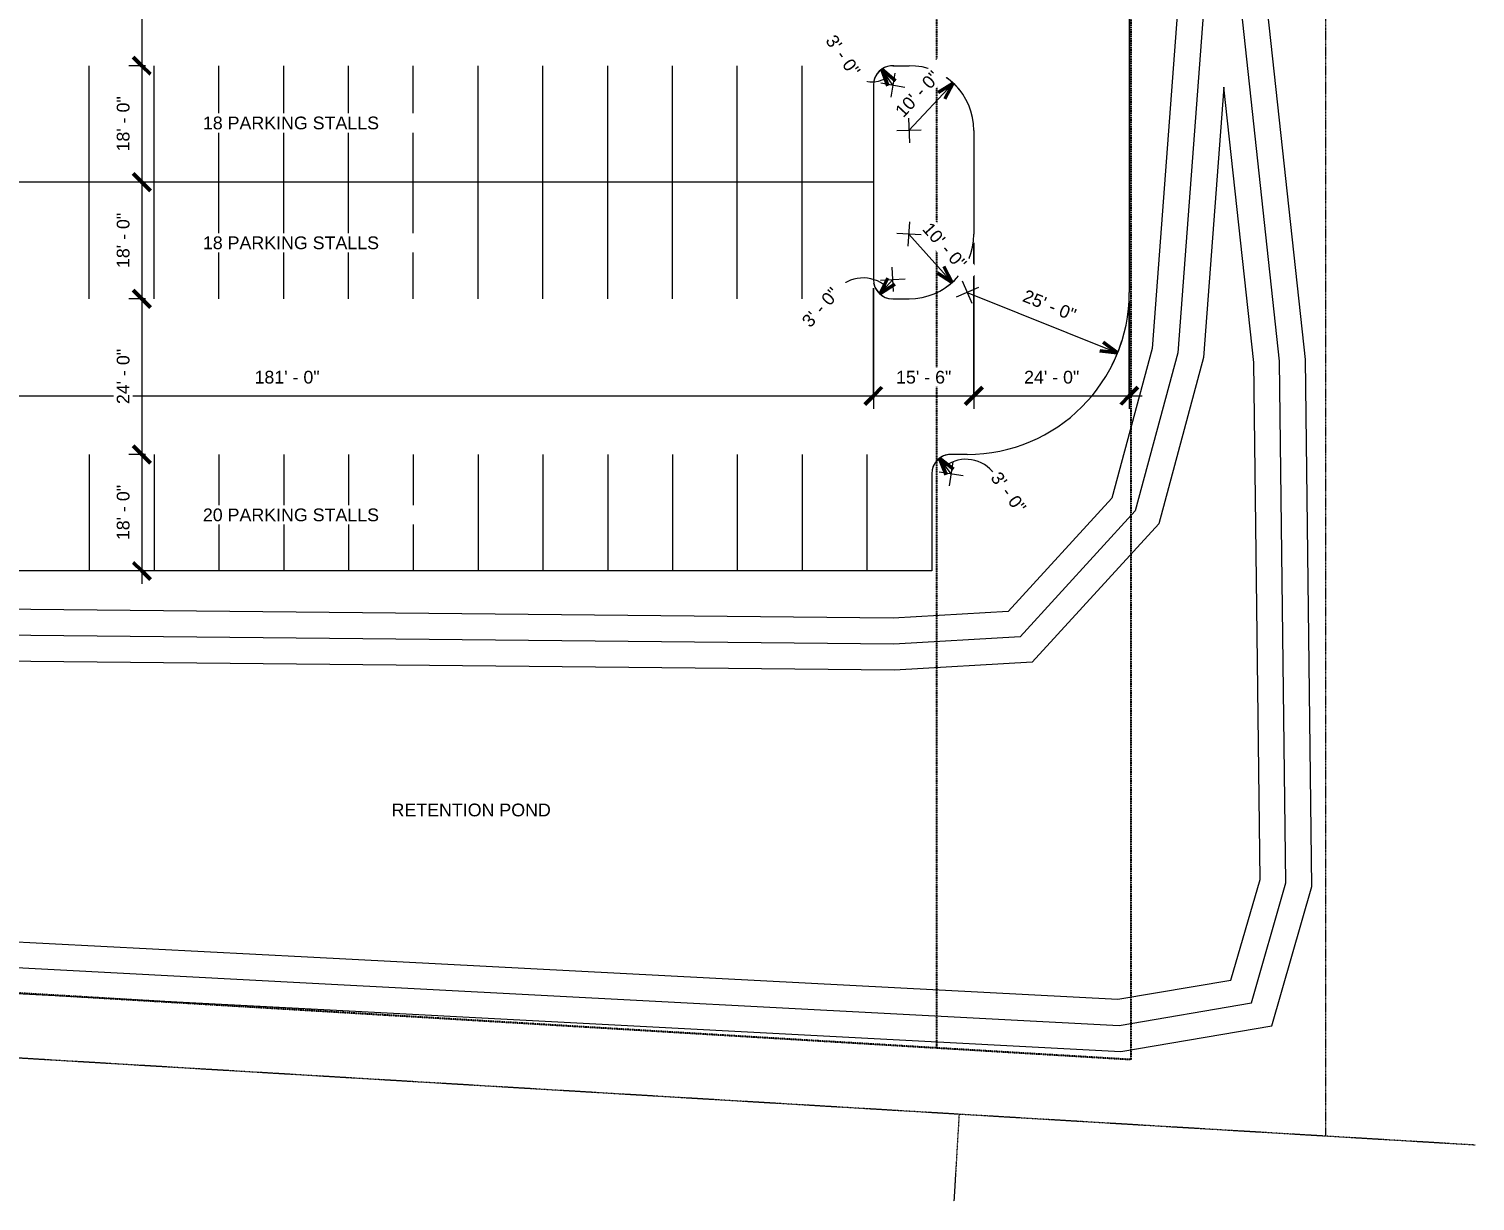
# Model space of a CAD drawing. Header units: inches. Extents: x 19712 to 27543, y -26063 to -18659.
# Drawn here: x 24607 to 27285, y -26063 to -23892 of the extents above; entities that cross this region are included whole.
import ezdxf

# ---------------------------------------------------------------- set-up
doc = ezdxf.new("R2010")
doc.units = ezdxf.units.IN
doc.header["$MEASUREMENT"] = 0
doc.linetypes.add('Center 1_4_', pattern=[0.53125, 0.25, -0.09375, 0.09375, -0.09375])
doc.linetypes.add('Hidden', pattern=[0.28125, 0.1875, -0.09375])
for name, color, linetype, lineweight in [('A-ANNO-DIMS', 211, 'Continuous', 9), ('A-ANNO-DIMS-256', 211, 'Continuous', 9), ('A-PROP-SBCK', 71, 'Hidden', 25), ('BMP', 80, 'Continuous', 9), ('EOP-PR', 4, 'Continuous', 9), ('G-ANNO-TEXT', 231, 'Continuous', 9), ('PAINT', 190, 'Continuous', 9), ('PROP', 3, 'Center 1_4_', 9)]:
    doc.layers.add(name, color=color, linetype=linetype, lineweight=lineweight)
doc.styles.add('Arial', font='arial.ttf', dxfattribs={"height": 23.60479})
doc.dimstyles.new('Arrow_-_3_32__Arial', dxfattribs={"dimscale": 12, "dimtxt": 24, "dimasz": 2.666667, "dimexe": 2, "dimexo": 0, "dimgap": 1.333333, "dimtad": 1, "dimjust": 3, "dimdec": 5, "dimrnd": 0.03125, "dimzin": 1, "dimdsep": 46, "dimlunit": 4, "dimtxsty": 'Arial', "dimblk1": 'OPEN30', "dimblk2": 'OPEN30', "dimsah": 1, "dimcen": 0.09, "dimazin": 0, "dimtfac": 1, "dimtdec": 4, "dimtix": 1, "dimtmove": 0, "dimatfit": 2, "dimfxl": 1, "dimtvp": 1, "dimtfill": 1, "dimfrac": 2, "dimtolj": 1, "dimtzin": 0, "dimarcsym": 2})
doc.dimstyles.new('Arrow_-_3_32__Arial_1', dxfattribs={"dimscale": 12, "dimtxt": 24, "dimasz": 2.666667, "dimexe": 2, "dimexo": 0, "dimgap": 1.333333, "dimtad": 1, "dimjust": 3, "dimdec": 5, "dimrnd": 0.03125, "dimzin": 1, "dimdsep": 46, "dimlunit": 4, "dimtxsty": 'Arial', "dimblk1": 'OPEN30', "dimblk2": 'OPEN30', "dimsah": 1, "dimcen": 0.09, "dimazin": 0, "dimtfac": 1, "dimtdec": 4, "dimtix": 1, "dimtmove": 0, "dimatfit": 2, "dimfxl": 1, "dimtvp": 1, "dimtfill": 1, "dimfrac": 2, "dimtolj": 1, "dimtzin": 0, "dimarcsym": 2})
doc.dimstyles.new('Linear_-_3_32__Arial_1', dxfattribs={"dimscale": 12, "dimtxt": 24, "dimasz": 2.666667, "dimexe": 2, "dimexo": 1.333333, "dimgap": 1.333333, "dimtad": 1, "dimdec": 0, "dimzin": 1, "dimdsep": 46, "dimlunit": 4, "dimtxsty": 'Arial', "dimblk1": 'OBLIQUE', "dimblk2": 'OBLIQUE', "dimsah": 1, "dimcen": 0.09, "dimdle": 2, "dimazin": 0, "dimtfac": 1, "dimtdec": 4, "dimtix": 1, "dimtmove": 0, "dimatfit": 3, "dimfxl": 1, "dimtvp": 1, "dimtfill": 1, "dimfrac": 2, "dimtolj": 1, "dimtzin": 0, "dimarcsym": 2})

# ---------------------------------------------------------------- blocks, each defined once
blk = doc.blocks.new('DIMBLOCK26-Site Plan - Phase 1')
at = {"layer": 'A-ANNO-DIMS-256', "transparency": 16777216}
for p, q in [((23998.5, -24372.1), (23998.5, -24595.9)), ((23998.5, -24571.9), (23998.5, -24372.1)), ((26170.5, -24372.1), (26170.5, -24595.9)), ((26170.5, -24571.9), (26170.5, -24372.1)), ((23998.5, -24571.9), (26170.5, -24571.9))]:
    blk.add_line(p, q, dxfattribs=at)
at = {"layer": 'A-ANNO-DIMS-256', "lineweight": 50, "transparency": 16777216}
for p, q in [((23998.5, -24571.9), (24014.5, -24555.9)), ((26170.5, -24571.9), (26186.5, -24555.9)), ((23998.5, -24571.9), (23982.5, -24587.9)), ((26170.5, -24571.9), (26154.5, -24587.9))]:
    blk.add_line(p, q, dxfattribs=at)
at = {"layer": 'A-ANNO-DIMS-256', "color": 0, "transparency": 16777216, "insert": (25024.5, -24525.3), "char_height": 23.6, "width": 144, "attachment_point": 1, "line_spacing_factor": 0.938532, "style": 'Arial', "bg_fill": 3, "box_fill_scale": 1.25, "bg_fill_color": 0, "bg_fill_transparency": 0}
blk.add_mtext('181\' - 0"', dxfattribs=at)
blk = doc.blocks.new('_Oblique')
at = {"color": 0, "linetype": 'ByBlock', "lineweight": -2}
blk.add_line((-0.5, -0.5), (0.5, 0.5), dxfattribs=at)
blk = doc.blocks.new('DIMBLOCK27-Site Plan - Phase 1')
at = {"layer": 'A-ANNO-DIMS-256', "transparency": 16777216}
for p, q in [((26356.5, -24288.1), (26356.5, -24595.9)), ((26356.5, -24571.9), (26356.5, -24288.1)), ((26170.5, -24372.1), (26170.5, -24595.9)), ((26170.5, -24571.9), (26170.5, -24372.1)), ((26170.5, -24571.9), (26356.5, -24571.9))]:
    blk.add_line(p, q, dxfattribs=at)
at = {"layer": 'A-ANNO-DIMS-256', "lineweight": 50, "transparency": 16777216}
for p, q in [((26170.5, -24571.9), (26186.5, -24555.9)), ((26356.5, -24571.9), (26372.5, -24555.9)), ((26170.5, -24571.9), (26154.5, -24587.9)), ((26356.5, -24571.9), (26340.5, -24587.9))]:
    blk.add_line(p, q, dxfattribs=at)
at = {"layer": 'A-ANNO-DIMS-256', "color": 0, "transparency": 16777216, "insert": (26212.6, -24525.3), "char_height": 23.6, "width": 122.289, "attachment_point": 1, "line_spacing_factor": 0.938532, "style": 'Arial', "bg_fill": 3, "box_fill_scale": 1.25, "bg_fill_color": 0, "bg_fill_transparency": 0}
blk.add_mtext('15\' - 6"', dxfattribs=at)
blk = doc.blocks.new('DIMBLOCK28-Site Plan - Phase 1')
at = {"layer": 'A-ANNO-DIMS-256', "transparency": 16777216}
for p, q in [((26356.5, -24288.1), (26356.5, -24595.9)), ((26356.5, -24571.9), (26356.5, -24288.1)), ((26644.5, -24396.1), (26644.5, -24595.9)), ((26644.5, -24571.9), (26644.5, -24396.1)), ((26356.5, -24571.9), (26668.5, -24571.9))]:
    blk.add_line(p, q, dxfattribs=at)
at = {"layer": 'A-ANNO-DIMS-256', "lineweight": 50, "transparency": 16777216}
for p, q in [((26356.5, -24571.9), (26372.5, -24555.9)), ((26644.5, -24571.9), (26660.5, -24555.9)), ((26356.5, -24571.9), (26340.5, -24587.9)), ((26644.5, -24571.9), (26628.5, -24587.9))]:
    blk.add_line(p, q, dxfattribs=at)
at = {"layer": 'A-ANNO-DIMS-256', "color": 0, "transparency": 16777216, "insert": (26449.6, -24525.3), "char_height": 23.6, "width": 122.289, "attachment_point": 1, "line_spacing_factor": 0.938532, "style": 'Arial', "bg_fill": 3, "box_fill_scale": 1.25, "bg_fill_color": 0, "bg_fill_transparency": 0}
blk.add_mtext('24\' - 0"', dxfattribs=at)
blk = doc.blocks.new('DIMBLOCK34-Site Plan - Phase 1')
at = {"layer": 'A-ANNO-DIMS-256', "transparency": 16777216}
for p, q in [((26236.5, -24080.1), (26318.5, -23992.5)), ((26235.8, -24057.5), (26237.3, -24102.7)), ((26259.1, -24079.3), (26213.9, -24080.8))]:
    blk.add_line(p, q, dxfattribs=at)
at = {"layer": 'A-ANNO-DIMS-256', "lineweight": 50, "transparency": 16777216}
for q in [(26290.4, -24010), (26302.9, -24021.7)]:
    blk.add_line((26318.5, -23992.5), q, dxfattribs=at)
at = {"layer": 'A-ANNO-DIMS-256', "transparency": 16777216}
blk.add_arc((26236.5, -24080.1), 120, 35.4277, 58.3461, dxfattribs=at)
at = {"layer": 'A-ANNO-DIMS-256', "color": 0, "transparency": 16777216, "insert": (26208.7, -24041.6), "char_height": 23.6, "width": 122.289, "attachment_point": 1, "rotation": 46.8869, "line_spacing_factor": 0.938532, "style": 'Arial', "bg_fill": 3, "box_fill_scale": 1.25, "bg_fill_color": 0, "bg_fill_transparency": 0}
blk.add_mtext('10\' - 0"', dxfattribs=at)
blk = doc.blocks.new('_Open30')
at = {"color": 0, "linetype": 'ByBlock', "lineweight": -2}
for p, q in [((-1, 0.268), (0, 0)), ((0, 0), (-1, -0.268)), ((0, 0), (-1, 0))]:
    blk.add_line(p, q, dxfattribs=at)
blk = doc.blocks.new('DIMBLOCK35-Site Plan - Phase 1')
at = {"layer": 'A-ANNO-DIMS-256', "transparency": 16777216}
for p, q in [((26206.5, -23996.1), (26185.9, -23966.5)), ((26184.2, -23992.1), (26228.8, -24000)), ((26210.5, -23973.8), (26202.6, -24018.3))]:
    blk.add_line(p, q, dxfattribs=at)
at = {"layer": 'A-ANNO-DIMS-256', "lineweight": 50, "transparency": 16777216}
for q in [(26211.3, -23987.9), (26197.2, -23997.7)]:
    blk.add_line((26185.9, -23966.5), q, dxfattribs=at)
at = {"layer": 'A-ANNO-DIMS-256', "transparency": 16777216}
blk.add_arc((26206.5, -23996.1), 36, 86.7206, 163.115, dxfattribs=at)
blk.add_ellipse((26174.6, -23950.4), major_axis=(36.5, 25.5), ratio=0.845516, start_param=3.141593, end_param=4.712389, dxfattribs=at)
at = {"layer": 'A-ANNO-DIMS-256', "color": 0, "transparency": 16777216, "insert": (26100.1, -23900.2), "char_height": 23.6, "width": 100.578, "attachment_point": 1, "rotation": 304.9178, "line_spacing_factor": 0.938532, "style": 'Arial', "bg_fill": 3, "box_fill_scale": 1.25, "bg_fill_color": 0, "bg_fill_transparency": 0}
blk.add_mtext('3\' - 0"', dxfattribs=at)
blk = doc.blocks.new('DIMBLOCK36-Site Plan - Phase 1')
at = {"layer": 'A-ANNO-DIMS-256', "transparency": 16777216}
for p, q in [((26235.2, -24294.7), (26237.9, -24249.5)), ((26259.1, -24273.4), (26213.9, -24270.7)), ((26236.5, -24272.1), (26316.2, -24361.8))]:
    blk.add_line(p, q, dxfattribs=at)
at = {"layer": 'A-ANNO-DIMS-256', "lineweight": 50, "transparency": 16777216}
for q in [(26301.3, -24332.2), (26288.5, -24343.6)]:
    blk.add_line((26316.2, -24361.8), q, dxfattribs=at)
at = {"layer": 'A-ANNO-DIMS-256', "transparency": 16777216}
blk.add_arc((26236.5, -24272.1), 120, 300.1254, 323.0437, dxfattribs=at)
at = {"layer": 'A-ANNO-DIMS-256', "color": 0, "transparency": 16777216, "insert": (26277.4, -24247.9), "char_height": 23.6, "width": 122.289, "attachment_point": 1, "rotation": 311.5845, "line_spacing_factor": 0.938532, "style": 'Arial', "bg_fill": 3, "box_fill_scale": 1.25, "bg_fill_color": 0, "bg_fill_transparency": 0}
blk.add_mtext('10\' - 0"', dxfattribs=at)
blk = doc.blocks.new('DIMBLOCK37-Site Plan - Phase 1')
at = {"layer": 'A-ANNO-DIMS-256', "transparency": 16777216}
for p, q in [((26207.8, -24378.7), (26205.2, -24333.5)), ((26206.5, -24356.1), (26182.6, -24383)), ((26183.9, -24357.4), (26229.1, -24354.7))]:
    blk.add_line(p, q, dxfattribs=at)
at = {"layer": 'A-ANNO-DIMS-256', "lineweight": 50, "transparency": 16777216}
for q in [(26197.4, -24353.4), (26210.3, -24364.8)]:
    blk.add_line((26182.6, -24383), q, dxfattribs=at)
at = {"layer": 'A-ANNO-DIMS-256', "transparency": 16777216}
blk.add_arc((26206.5, -24356.1), 36, 190.1563, 266.5507, dxfattribs=at)
blk.add_ellipse((26149.7, -24420), major_axis=(44.9, 50.5), ratio=0.968341, start_param=0, end_param=1.570796, dxfattribs=at)
at = {"layer": 'A-ANNO-DIMS-256', "color": 0, "transparency": 16777216, "insert": (26036, -24431.1), "char_height": 23.6, "width": 100.578, "attachment_point": 1, "rotation": 48.3535, "line_spacing_factor": 0.938532, "style": 'Arial', "bg_fill": 3, "box_fill_scale": 1.25, "bg_fill_color": 0, "bg_fill_transparency": 0}
blk.add_mtext('3\' - 0"', dxfattribs=at)
blk = doc.blocks.new('DIMBLOCK39-Site Plan - Phase 1')
at = {"layer": 'A-ANNO-DIMS-256', "transparency": 16777216}
for p, q in [((26353.4, -24400.9), (26335.7, -24359.2)), ((26365.3, -24371.2), (26323.7, -24388.9)), ((26344.5, -24380.1), (26622.7, -24492.3))]:
    blk.add_line(p, q, dxfattribs=at)
at = {"layer": 'A-ANNO-DIMS-256', "lineweight": 50, "transparency": 16777216}
for q in [(26596.2, -24472.4), (26589.8, -24488.3)]:
    blk.add_line((26622.7, -24492.3), q, dxfattribs=at)
at = {"layer": 'A-ANNO-DIMS-256', "transparency": 16777216}
blk.add_arc((26344.5, -24380.1), 300, 333.4385, 342.6058, dxfattribs=at)
at = {"layer": 'A-ANNO-DIMS-256', "color": 0, "transparency": 16777216, "insert": (26453.8, -24373.9), "char_height": 23.6, "width": 122.289, "attachment_point": 1, "rotation": 338.0221, "line_spacing_factor": 0.938532, "style": 'Arial', "bg_fill": 3, "box_fill_scale": 1.25, "bg_fill_color": 0, "bg_fill_transparency": 0}
blk.add_mtext('25\' - 0"', dxfattribs=at)
blk = doc.blocks.new('DIMBLOCK41-Site Plan - Phase 1')
at = {"layer": 'A-ANNO-DIMS-256', "transparency": 16777216}
for p, q in [((26314.5, -24716.1), (26293.2, -24687.1)), ((26292.1, -24712.7), (26336.9, -24719.5)), ((26317.9, -24693.7), (26311.1, -24738.4))]:
    blk.add_line(p, q, dxfattribs=at)
at = {"layer": 'A-ANNO-DIMS-256', "lineweight": 50, "transparency": 16777216}
for q in [(26319, -24707.8), (26305.2, -24717.9)]:
    blk.add_line((26293.2, -24687.1), q, dxfattribs=at)
at = {"layer": 'A-ANNO-DIMS-256', "transparency": 16777216}
blk.add_arc((26314.5, -24716.1), 36, 88.1603, 164.5547, dxfattribs=at)
blk.add_ellipse((26343.4, -24755.3), major_axis=(-39.6, 53.7), ratio=0.970562, start_param=4.712389, end_param=6.283185, dxfattribs=at)
at = {"layer": 'A-ANNO-DIMS-256', "color": 0, "transparency": 16777216, "insert": (26405.4, -24709.7), "char_height": 23.6, "width": 100.578, "attachment_point": 1, "rotation": 306.3575, "line_spacing_factor": 0.938532, "style": 'Arial', "bg_fill": 3, "box_fill_scale": 1.25, "bg_fill_color": 0, "bg_fill_transparency": 0}
blk.add_mtext('3\' - 0"', dxfattribs=at)
blk = doc.blocks.new('DIMBLOCK46-Site Plan - Phase 1')
at = {"layer": 'A-ANNO-DIMS-256', "transparency": 16777216}
for p, q in [((24894.5, -23672.1), (24792, -23672.1)), ((24816, -23672.1), (24816, -23960.1)), ((24816, -23672.1), (24894.5, -23672.1)), ((24822.5, -23960.1), (24792, -23960.1)), ((24816, -23960.1), (24822.5, -23960.1))]:
    blk.add_line(p, q, dxfattribs=at)
at = {"layer": 'A-ANNO-DIMS-256', "lineweight": 50, "transparency": 16777216}
for p, q in [((24816, -23672.1), (24800, -23656.1)), ((24816, -23672.1), (24832, -23688.1)), ((24816, -23960.1), (24800, -23944.1)), ((24816, -23960.1), (24832, -23976.1))]:
    blk.add_line(p, q, dxfattribs=at)
at = {"layer": 'A-ANNO-DIMS-256', "color": 0, "transparency": 16777216, "insert": (24769.4, -23867), "char_height": 23.6, "width": 122.289, "attachment_point": 1, "rotation": 90, "line_spacing_factor": 0.938532, "style": 'Arial', "bg_fill": 3, "box_fill_scale": 1.25, "bg_fill_color": 0, "bg_fill_transparency": 0}
blk.add_mtext('24\' - 0"', dxfattribs=at)
blk = doc.blocks.new('DIMBLOCK47-Site Plan - Phase 1')
at = {"layer": 'A-ANNO-DIMS-256', "transparency": 16777216}
for p, q in [((24822.5, -23960.1), (24792, -23960.1)), ((24816, -23960.1), (24816, -24176.1)), ((24816, -23960.1), (24822.5, -23960.1)), ((24822.6, -24176.1), (24792, -24176.1)), ((24816, -24176.1), (24822.6, -24176.1))]:
    blk.add_line(p, q, dxfattribs=at)
at = {"layer": 'A-ANNO-DIMS-256', "lineweight": 50, "transparency": 16777216}
for p, q in [((24816, -23960.1), (24800, -23944.1)), ((24816, -23960.1), (24832, -23976.1)), ((24816, -24176.1), (24800, -24160.1)), ((24816, -24176.1), (24832, -24192.1))]:
    blk.add_line(p, q, dxfattribs=at)
at = {"layer": 'A-ANNO-DIMS-256', "color": 0, "transparency": 16777216, "insert": (24769.4, -24119), "char_height": 23.6, "width": 122.289, "attachment_point": 1, "rotation": 90, "line_spacing_factor": 0.938532, "style": 'Arial', "bg_fill": 3, "box_fill_scale": 1.25, "bg_fill_color": 0, "bg_fill_transparency": 0}
blk.add_mtext('18\' - 0"', dxfattribs=at)
blk = doc.blocks.new('DIMBLOCK48-Site Plan - Phase 1')
at = {"layer": 'A-ANNO-DIMS-256', "transparency": 16777216}
for p, q in [((24822.6, -24176.1), (24792, -24176.1)), ((24816, -24176.1), (24816, -24392.1)), ((24816, -24176.1), (24822.6, -24176.1)), ((24822.5, -24392.1), (24792, -24392.1)), ((24816, -24392.1), (24822.5, -24392.1))]:
    blk.add_line(p, q, dxfattribs=at)
at = {"layer": 'A-ANNO-DIMS-256', "lineweight": 50, "transparency": 16777216}
for p, q in [((24816, -24176.1), (24800, -24160.1)), ((24816, -24176.1), (24832, -24192.1)), ((24816, -24392.1), (24800, -24376.1)), ((24816, -24392.1), (24832, -24408.1))]:
    blk.add_line(p, q, dxfattribs=at)
at = {"layer": 'A-ANNO-DIMS-256', "color": 0, "transparency": 16777216, "insert": (24769.4, -24335), "char_height": 23.6, "width": 122.289, "attachment_point": 1, "rotation": 90, "line_spacing_factor": 0.938532, "style": 'Arial', "bg_fill": 3, "box_fill_scale": 1.25, "bg_fill_color": 0, "bg_fill_transparency": 0}
blk.add_mtext('18\' - 0"', dxfattribs=at)
blk = doc.blocks.new('DIMBLOCK49-Site Plan - Phase 1')
at = {"layer": 'A-ANNO-DIMS-256', "transparency": 16777216}
for p, q in [((24822.5, -24392.1), (24792, -24392.1)), ((24816, -24392.1), (24816, -24680.1)), ((24816, -24392.1), (24822.5, -24392.1)), ((24822.5, -24680.1), (24792, -24680.1)), ((24816, -24680.1), (24822.5, -24680.1))]:
    blk.add_line(p, q, dxfattribs=at)
at = {"layer": 'A-ANNO-DIMS-256', "lineweight": 50, "transparency": 16777216}
for p, q in [((24816, -24392.1), (24800, -24376.1)), ((24816, -24392.1), (24832, -24408.1)), ((24816, -24680.1), (24800, -24664.1)), ((24816, -24680.1), (24832, -24696.1))]:
    blk.add_line(p, q, dxfattribs=at)
at = {"layer": 'A-ANNO-DIMS-256', "color": 0, "transparency": 16777216, "insert": (24769.4, -24587), "char_height": 23.6, "width": 122.289, "attachment_point": 1, "rotation": 90, "line_spacing_factor": 0.938532, "style": 'Arial', "bg_fill": 3, "box_fill_scale": 1.25, "bg_fill_color": 0, "bg_fill_transparency": 0}
blk.add_mtext('24\' - 0"', dxfattribs=at)
blk = doc.blocks.new('DIMBLOCK50-Site Plan - Phase 1')
at = {"layer": 'A-ANNO-DIMS-256', "lineweight": 50, "transparency": 16777216}
for p, q in [((24816, -24680.1), (24800, -24664.1)), ((24816, -24680.1), (24832, -24696.1)), ((24816, -24896.1), (24800, -24880.1)), ((24816, -24896.1), (24832, -24912.1))]:
    blk.add_line(p, q, dxfattribs=at)
at = {"layer": 'A-ANNO-DIMS-256', "transparency": 16777216}
for p, q in [((24822.5, -24680.1), (24792, -24680.1)), ((24816, -24680.1), (24816, -24920.1)), ((24816, -24680.1), (24822.5, -24680.1)), ((24822.6, -24896.1), (24792, -24896.1)), ((24816, -24896.1), (24822.6, -24896.1))]:
    blk.add_line(p, q, dxfattribs=at)
at = {"layer": 'A-ANNO-DIMS-256', "color": 0, "transparency": 16777216, "insert": (24769.4, -24839), "char_height": 23.6, "width": 122.289, "attachment_point": 1, "rotation": 90, "line_spacing_factor": 0.938532, "style": 'Arial', "bg_fill": 3, "box_fill_scale": 1.25, "bg_fill_color": 0, "bg_fill_transparency": 0}
blk.add_mtext('18\' - 0"', dxfattribs=at)

msp = doc.modelspace()

# ---------------------------------------------------------------- linework, layer by layer
at = {"layer": 'A-PROP-SBCK'}
for p, q in [((26287.515225, -19438.180554), (26287.515225, -25779.864276)), ((26647.515225, -19438.180554), (26647.515225, -25801.376223)), ((26647.515225, -25801.376223), (23472.445329, -25611.648627))]:
    msp.add_line(p, q, dxfattribs=at)
at = {"layer": 'BMP'}
for p, q in [((26802.321836, -22948.607676), (26686.909799, -24484.120032)), ((26970.775085, -24504.371251), (26802.321836, -22948.607676)), ((26810.951921, -23474.210466), (26734.435419, -24492.23282)), ((26922.806758, -24507.254842), (26810.951921, -23474.210466)), ((26819.582005, -23999.813256), (26781.961039, -24500.345608)), ((26874.838431, -24510.138432), (26819.582005, -23999.813256)), ((26686.909799, -24484.120032), (26612.311019, -24761.055598)), ((26734.435419, -24492.23282), (26655.62343, -24784.809225)), ((26781.961039, -24500.345608), (26698.93584, -24808.562852)), ((26886.54439, -25467.420436), (26874.838431, -24510.138432)), ((26934.62746, -25473.920188), (26922.806758, -24507.254842)), ((26982.710529, -25480.41994), (26970.775085, -24504.371251)), ((26612.311019, -24761.055598), (26420.218571, -24971.372682)), ((26655.62343, -24784.809225), (26442.496907, -25018.155977)), ((26698.93584, -24808.562852), (26464.775243, -25064.939271)), ((26207.172099, -24983.786538), (23933.596602, -24960.93846)), ((26420.218571, -24971.372682), (26207.172099, -24983.786538)), ((26208.328343, -25031.800582), (23936.850146, -25008.97358)), ((26442.496907, -25018.155977), (26208.328343, -25031.800582)), ((26209.484587, -25079.814625), (23940.103689, -25057.0087)), ((26464.775243, -25064.939271), (26209.484587, -25079.814625)), ((26832.725623, -25653.910783), (26886.54439, -25467.420436)), ((26870.487795, -25696.174043), (26934.62746, -25473.920188)), ((26908.249966, -25738.437303), (26982.710529, -25480.41994)), ((23768.298542, -25540.249858), (25122.66909, -25610.920668)), ((23752.449867, -25587.488178), (25120.167862, -25658.855455)), ((25122.691939, -25610.921863), (26623.175553, -25689.575415)), ((23736.601192, -25634.726498), (25117.666633, -25706.790243)), ((26623.175553, -25689.575415), (26832.725623, -25653.910783)), ((25120.179286, -25658.856053), (26625.980121, -25737.788328)), ((25117.666633, -25706.790243), (26628.784689, -25786.00124)), ((26625.980121, -25737.788328), (26870.487795, -25696.174043)), ((26628.784689, -25786.00124), (26908.249966, -25738.437303))]:
    msp.add_line(p, q, dxfattribs=at)
at = {"layer": 'EOP-PR'}
for p, q in [((26644.515225, -22952.067479), (26644.515225, -24380.067479)), ((26206.515225, -23960.067479), (26236.515225, -23960.067479)), ((26170.515225, -23996.067479), (26170.515225, -24356.067479)), ((26356.515225, -24080.067479), (26356.515225, -24272.067479)), ((26206.515225, -24392.067479), (26236.515225, -24392.067479)), ((26344.515225, -24680.067479), (26314.515225, -24680.067479)), ((26278.515225, -24716.067479), (26278.515225, -24896.067479)), ((26278.515225, -24896.067479), (23878.515225, -24896.067479))]:
    msp.add_line(p, q, dxfattribs=at)
for centre, radius, start, end in [((26206.515225, -23996.067479), 36, 90, 180), ((26236.515225, -24080.067479), 120, 0, 90), ((26236.515225, -24272.067479), 120, 270, 0), ((26206.515225, -24356.067479), 36, 180, 270), ((26344.515225, -24380.067479), 300, 270, 0), ((26314.515225, -24716.067479), 36, 90, 180)]:
    msp.add_arc(centre, radius, start, end, dxfattribs=at)
at = {"layer": 'PAINT'}
for p, q in [((24718.515225, -24392.067479), (24718.515225, -23960.067479)), ((24838.515225, -24392.067479), (24838.515225, -23960.067479)), ((24958.515225, -24392.067479), (24958.515225, -23960.067479)), ((25078.515225, -24392.067479), (25078.515225, -23960.067479)), ((25198.515225, -24392.067479), (25198.515225, -23960.067479)), ((25318.515225, -24392.067479), (25318.515225, -23960.067479)), ((25438.515225, -24392.067479), (25438.515225, -23960.067479)), ((25558.515225, -24392.067479), (25558.515225, -23960.067479)), ((25678.515225, -24392.067479), (25678.515225, -23960.067479)), ((25798.515225, -24392.067479), (25798.515225, -23960.067479)), ((25918.515225, -24392.067479), (25918.515225, -23960.067479)), ((26038.515225, -24392.067479), (26038.515225, -23960.067479)), ((26170.515225, -24176.067479), (23998.515225, -24176.067479)), ((24718.515225, -24680.067479), (24718.515225, -24896.067479)), ((24838.515225, -24680.067479), (24838.515225, -24896.067479)), ((24958.515225, -24680.067479), (24958.515225, -24896.067479)), ((25078.515225, -24680.067479), (25078.515225, -24896.067479)), ((25198.515225, -24680.067479), (25198.515225, -24896.067479)), ((25318.515225, -24680.067479), (25318.515225, -24896.067479)), ((25438.515225, -24680.067479), (25438.515225, -24896.067479)), ((25558.515225, -24680.067479), (25558.515225, -24896.067479)), ((25678.515225, -24680.067479), (25678.515225, -24896.067479)), ((25798.515225, -24680.067479), (25798.515225, -24896.067479)), ((25918.515225, -24680.067479), (25918.515225, -24896.067479)), ((26038.515225, -24680.067479), (26038.515225, -24896.067479)), ((26158.515225, -24680.067479), (26158.515225, -24896.067479))]:
    msp.add_line(p, q, dxfattribs=at)
at = {"layer": 'PROP'}
for p, q in [((27007.515225, -19198.180554), (27007.515225, -25943.102221)), ((27284.774247, -25959.669947), (23352.460784, -25724.692953)), ((26329.270859, -25902.573453), (26319.663791, -26063.346645))]:
    msp.add_line(p, q, dxfattribs=at)

# ---------------------------------------------------------------- texts
at = {"layer": 'G-ANNO-TEXT', "color": 145, "insert": (25278.281967, -25327.022216), "char_height": 23.60479042, "width": 350.496, "attachment_point": 1, "line_spacing_factor": 0.938532, "style": 'Arial', "bg_fill": 3, "box_fill_scale": 1.25, "bg_fill_color": 0, "bg_fill_transparency": 0}
msp.add_mtext('RETENTION POND', dxfattribs=at)

# ---------------------------------------------------------------- next in the draw order: texts
at = {"layer": 'G-ANNO-TEXT', "color": 145, "char_height": 23.60479042, "width": 388.512, "attachment_point": 1, "line_spacing_factor": 0.938532, "style": 'Arial', "bg_fill": 3, "box_fill_scale": 1.25, "bg_fill_color": 0, "bg_fill_transparency": 0}
for s, insert in [('18 PARKING STALLS', (24928.887522, -24054.382698)), ('18 PARKING STALLS', (24928.887522, -24276.382698)), ('20 PARKING STALLS', (24928.887522, -24780.382698))]:
    msp.add_mtext(s, dxfattribs=dict(at, insert=insert))

# ---------------------------------------------------------------- next in the draw order: dimensions: what is measured, and where the dimension line sits
at = {"layer": 'A-ANNO-DIMS'}
dim = msp.add_linear_dim(base=(24816.00258, -23960.067479), p1=(24910.515225, -23672.067479), p2=(24838.515225, -23960.067479), angle=90, dimstyle='Linear_-_3_32__Arial_1', override={"dimpost": '<>', "dimfxl": 296.863605}, dxfattribs=at)
dim.commit()
dim.dimension.update_dxf_attribs({"geometry": 'DIMBLOCK46-Site Plan - Phase 1', "text_midpoint": (24787.950611, -23816.067479)})
for center, mpoint, dimstyle, picture, middle in [((26236.515225, -24080.067479), (26318.528104, -23992.46675), 'Arrow_-_3_32__Arial_1', 'DIMBLOCK34-Site Plan - Phase 1', (26246.108507, -24028.775356)), ((26314.515225, -24716.067479), (26293.173646, -24687.075463), 'Arrow_-_3_32__Arial', 'DIMBLOCK41-Site Plan - Phase 1', (26326.442117, -24684.936884))]:
    dim = msp.add_radius_dim(center=center, mpoint=mpoint, dimstyle=dimstyle, override={"dimpost": '<>'}, dxfattribs=at)
    dim.commit()
    dim.dimension.update_dxf_attribs({"geometry": picture, "text_midpoint": middle})
dim = msp.add_linear_dim(base=(26170.515225, -24571.8796), p1=(23998.515225, -24356.055187), p2=(26170.515225, -24356.067479), dimstyle='Linear_-_3_32__Arial_1', override={"dimpost": '<>', "dimfxl": 2172}, dxfattribs=at)
dim.commit()
dim.dimension.update_dxf_attribs({"geometry": 'DIMBLOCK26-Site Plan - Phase 1', "text_midpoint": (25084.515225, -24543.827632)})

# ---------------------------------------------------------------- next in the draw order: dimensions: what is measured, and where the dimension line sits
dim = msp.add_radius_dim(center=(26206.515225, -23996.067479), mpoint=(26185.908801, -23966.548413), dimstyle='Arrow_-_3_32__Arial', override={"dimpost": '<>'}, dxfattribs=at)
dim.commit()
dim.dimension.update_dxf_attribs({"geometry": 'DIMBLOCK35-Site Plan - Phase 1', "text_midpoint": (26219.220501, -23965.246372)})
dim = msp.add_linear_dim(base=(24816.00258, -24176.067479), p1=(24838.515225, -23960.067479), p2=(24838.629997, -24176.067479), angle=90, dimstyle='Linear_-_3_32__Arial_1', override={"dimpost": '<>', "dimfxl": 216.00003}, dxfattribs=at)
dim.commit()
dim.dimension.update_dxf_attribs({"geometry": 'DIMBLOCK47-Site Plan - Phase 1', "text_midpoint": (24787.950611, -24068.067479)})
dim = msp.add_linear_dim(base=(26356.515225, -24571.8796), p1=(26170.515225, -24356.067479), p2=(26356.515225, -24272.067479), dimstyle='Linear_-_3_32__Arial_1', override={"dimpost": '<>', "dimfxl": 204.088216}, dxfattribs=at)
dim.commit()
dim.dimension.update_dxf_attribs({"geometry": 'DIMBLOCK27-Site Plan - Phase 1', "text_midpoint": (26263.515225, -24543.827632)})

# ---------------------------------------------------------------- next in the draw order: dimensions: what is measured, and where the dimension line sits
dim = msp.add_linear_dim(base=(24816.00258, -24392.067479), p1=(24838.629997, -24176.067479), p2=(24838.515225, -24392.067479), angle=90, dimstyle='Linear_-_3_32__Arial_1', override={"dimpost": '<>', "dimfxl": 216.00003}, dxfattribs=at)
dim.commit()
dim.dimension.update_dxf_attribs({"geometry": 'DIMBLOCK48-Site Plan - Phase 1', "text_midpoint": (24787.950611, -24284.067479)})
dim = msp.add_linear_dim(base=(26644.515225, -24571.8796), p1=(26356.515225, -24272.067479), p2=(26644.515225, -24380.067479), dimstyle='Linear_-_3_32__Arial_1', override={"dimpost": '<>', "dimfxl": 307.584135}, dxfattribs=at)
dim.commit()
dim.dimension.update_dxf_attribs({"geometry": 'DIMBLOCK28-Site Plan - Phase 1', "text_midpoint": (26500.515225, -24543.827632)})

# ---------------------------------------------------------------- next in the draw order: dimensions: what is measured, and where the dimension line sits
dim = msp.add_radius_dim(center=(26236.515225, -24272.067479), mpoint=(26316.162139, -24361.824758), dimstyle='Arrow_-_3_32__Arial_1', override={"dimpost": '<>'}, dxfattribs=at)
dim.commit()
dim.dimension.update_dxf_attribs({"geometry": 'DIMBLOCK36-Site Plan - Phase 1', "text_midpoint": (26286.70133, -24286.359709)})
dim = msp.add_linear_dim(base=(24816.00258, -24680.067479), p1=(24838.515225, -24392.067479), p2=(24838.515225, -24680.067479), angle=90, dimstyle='Linear_-_3_32__Arial_1', override={"dimpost": '<>', "dimfxl": 288}, dxfattribs=at)
dim.commit()
dim.dimension.update_dxf_attribs({"geometry": 'DIMBLOCK49-Site Plan - Phase 1', "text_midpoint": (24787.950611, -24536.067479)})

# ---------------------------------------------------------------- next in the draw order: dimensions: what is measured, and where the dimension line sits
for center, mpoint, dimstyle, picture, middle in [((26206.515225, -24356.067479), (26182.592057, -24382.968818), 'Arrow_-_3_32__Arial', 'DIMBLOCK37-Site Plan - Phase 1', (26173.585528, -24350.871355)), ((26344.515225, -24380.067479), (26622.713793, -24492.341951), 'Arrow_-_3_32__Arial_1', 'DIMBLOCK39-Site Plan - Phase 1', (26479.275652, -24404.203352))]:
    dim = msp.add_radius_dim(center=center, mpoint=mpoint, dimstyle=dimstyle, override={"dimpost": '<>'}, dxfattribs=at)
    dim.commit()
    dim.dimension.update_dxf_attribs({"geometry": picture, "text_midpoint": middle})
dim = msp.add_linear_dim(base=(24816.00258, -24896.067479), p1=(24838.515225, -24680.067479), p2=(24838.629997, -24896.067479), angle=90, dimstyle='Linear_-_3_32__Arial_1', override={"dimpost": '<>', "dimfxl": 216.00003}, dxfattribs=at)
dim.commit()
dim.dimension.update_dxf_attribs({"geometry": 'DIMBLOCK50-Site Plan - Phase 1', "text_midpoint": (24787.950611, -24788.067479)})

doc.saveas('drawing.dxf')
